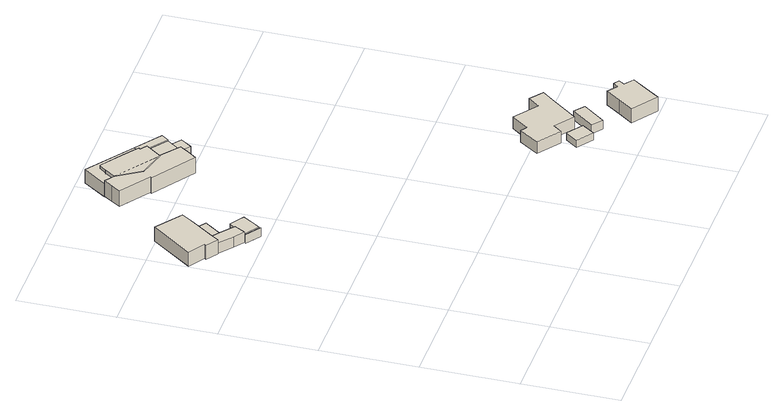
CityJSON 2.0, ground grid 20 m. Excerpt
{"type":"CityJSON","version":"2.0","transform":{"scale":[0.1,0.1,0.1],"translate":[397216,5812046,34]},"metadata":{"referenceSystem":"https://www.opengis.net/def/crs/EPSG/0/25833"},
"CityObjects":{
"building1":{"type":"Building","attributes":{"Gemeindeschluessel":"11000009","BezugspunktDach":"2200","function":"31001_1010","measuredHeight":4.09,"storeysAboveGround":1},"address":[{"country":"Germany","locality":"Berlin","thoroughfareNumber":"121","thoroughfareName":"Königsheideweg"}],"geometry":[{"type":"Solid","lod":"1","boundaries":[[[[0,1,2,3,4,5,6,7]],[[8,9,10,11,12,13,14,15]],[[8,15,7,6]],[[9,8,6,5]],[[10,9,5,4]],[[11,10,4,3]],[[12,11,3,2]],[[13,12,2,1]],[[14,13,1,0]],[[15,14,0,7]]]]}]},
"building2":{"type":"Building","attributes":{"Gemeindeschluessel":"11000009","BezugspunktDach":"2200","function":"31001_2723","measuredHeight":2.79,"storeysAboveGround":1},"address":[{"country":"Germany","locality":"Berlin","thoroughfareNumber":"121 (1)","thoroughfareName":"Königsheideweg"}],"geometry":[{"type":"Solid","lod":"1","boundaries":[[[[16,17,18,19,20,21]],[[22,23,24,25,26,27]],[[22,27,21,20]],[[23,22,20,19]],[[24,23,19,18]],[[25,24,18,17]],[[26,25,17,16]],[[27,26,16,21]]]]}]},
"building3":{"type":"Building","attributes":{"Gemeindeschluessel":"11000009","BezugspunktDach":"2200","function":"51009_1610","measuredHeight":1.88,"storeysAboveGround":0},"address":[{"country":"Germany","locality":"Berlin"}],"geometry":[{"type":"Solid","lod":"1","boundaries":[[[[28,29,30,31]],[[32,33,34,35]],[[32,35,31,30]],[[33,32,30,29]],[[34,33,29,28]],[[35,34,28,31]]]]}]},
"building4":{"type":"Building","attributes":{"Gemeindeschluessel":"11000009","BezugspunktDach":"2200","function":"51009_1610","measuredHeight":2.03,"storeysAboveGround":0},"address":[{"country":"Germany","locality":"Berlin"}],"geometry":[{"type":"Solid","lod":"1","boundaries":[[[[36,37,38,39]],[[40,41,23,22]],[[40,22,39,38]],[[41,40,38,37]],[[23,41,37,36]],[[22,23,36,39]]]]}]},
"building5":{"type":"Building","attributes":{"Gemeindeschluessel":"11000009","BezugspunktDach":"2200","function":"31001_2723","measuredHeight":2.39,"storeysAboveGround":1},"address":[{"country":"Germany","locality":"Berlin","thoroughfareNumber":"121 (2)","thoroughfareName":"Königsheideweg"}],"geometry":[{"type":"Solid","lod":"1","boundaries":[[[[42,43,44,45,46,47,48,49]],[[50,51,52,53,54,55,33,32]],[[50,32,49,48]],[[51,50,48,47]],[[52,51,47,46]],[[53,52,46,45]],[[54,53,45,44]],[[55,54,44,43]],[[33,55,43,42]],[[32,33,42,49]]]]}]},
"building6":{"type":"Building","attributes":{"Gemeindeschluessel":"11000009","function":"31001_1010"},"address":[{"country":"Germany","locality":"Berlin","thoroughfareNumber":"124","thoroughfareName":"Königsheideweg"}],"children":["building6-1","building6-2"]},
"building6-1":{"type":"BuildingPart","attributes":{"BezugspunktDach":"2200","measuredHeight":3.93,"storeysAboveGround":1},"parents":["building6"],"geometry":[{"type":"Solid","lod":"1","boundaries":[[[[56,57,58,59,60,61,62,63,64,65,66,67]],[[68,69,70,71,72,73,74,75,76,77,78,79]],[[68,79,67,66]],[[69,68,66,65]],[[70,69,65,64]],[[71,70,64,63]],[[73,72,62,61]],[[74,73,61,60]],[[75,74,60,59]],[[76,75,59,58]],[[77,76,58,57]],[[78,77,57,56]],[[79,78,56,67]],[[62,72,71,63]]]]}]},
"building6-2":{"type":"BuildingPart","attributes":{"BezugspunktDach":"2200","measuredHeight":3.93,"storeysAboveGround":1},"parents":["building6"],"geometry":[{"type":"MultiSurface","lod":"1","boundaries":[[[80,81,82,83,84,85,86,87,88,89,90,91]],[[92,93,94,95,96,97,98,99,72,71,100,70]],[[92,70,91,90]],[[93,92,90,89]],[[94,93,89,88]],[[95,94,88,87]],[[96,95,87,86]],[[97,96,86,85]],[[98,97,85,84]],[[99,98,84,83]],[[72,99,83,82]],[[71,63,62,82,81]],[[100,71,81,80]],[[70,100,80,91]],[[62,63,71,72]]]}]},
"building7":{"type":"Building","attributes":{"Gemeindeschluessel":"11000009","BezugspunktDach":"2200","function":"51009_1610","measuredHeight":3.14,"storeysAboveGround":0},"address":[{"country":"Germany","locality":"Berlin"}],"geometry":[{"type":"Solid","lod":"1","boundaries":[[[[101,102,103,104,105,106,107,108,109]],[[110,111,112,113,114,115,116,117,118]],[[110,118,109,108]],[[111,110,108,107]],[[112,111,107,106]],[[113,112,106,105]],[[114,113,105,104]],[[115,114,104,103]],[[116,115,103,102]],[[117,116,102,101]],[[118,117,101,109]]]]}]},
"building8":{"type":"Building","attributes":{"Gemeindeschluessel":"11000009","BezugspunktDach":"2200","function":"31001_2463","measuredHeight":2.71,"storeysAboveGround":1},"address":[{"country":"Germany","locality":"Berlin","thoroughfareNumber":"124 (1)","thoroughfareName":"Königsheideweg"}],"geometry":[{"type":"Solid","lod":"1","boundaries":[[[[119,120,121,122,123]],[[124,125,126,127,128]],[[124,128,123,122]],[[125,124,122,121]],[[126,125,121,120]],[[127,126,120,119]],[[128,127,119,123]]]]}]},
"building9":{"type":"Building","attributes":{"Gemeindeschluessel":"11000009","BezugspunktDach":"2200","function":"51009_1610","measuredHeight":2.64,"storeysAboveGround":0},"address":[{"country":"Germany","locality":"Berlin"}],"geometry":[{"type":"Solid","lod":"1","boundaries":[[[[129,130,120,119,131]],[[132,133,134,135,136]],[[132,136,131,119]],[[133,132,119,120]],[[134,133,120,130]],[[135,134,130,129]],[[136,135,129,131]]]]}]},
"building10":{"type":"Building","attributes":{"Gemeindeschluessel":"11000009","BezugspunktDach":"2200","function":"31001_2723","measuredHeight":3,"storeysAboveGround":1},"address":[{"country":"Germany","locality":"Berlin","thoroughfareNumber":"124 (2)","thoroughfareName":"Königsheideweg"}],"geometry":[{"type":"Solid","lod":"1","boundaries":[[[[137,138,139,107,106,140]],[[97,141,142,143,99,98]],[[97,98,140,106]],[[141,97,106,107]],[[142,141,107,139]],[[143,142,139,138]],[[99,143,138,137]],[[98,99,137,140]]]]}]},
"building11":{"type":"Building","attributes":{"Gemeindeschluessel":"11000009","BezugspunktDach":"2200","function":"31001_2000","measuredHeight":1.74,"storeysAboveGround":1},"address":[{"country":"Germany","locality":"Berlin","thoroughfareNumber":"154 (2)","thoroughfareName":"Königsheideweg"}],"geometry":[{"type":"Solid","lod":"1","boundaries":[[[[144,145,146,147]],[[148,149,150,151]],[[148,151,147,146]],[[149,148,146,145]],[[150,149,145,144]],[[151,150,144,147]]]]}]},
"building12":{"type":"Building","attributes":{"Gemeindeschluessel":"11000009","BezugspunktDach":"2200","function":"31001_1010","measuredHeight":4.45,"storeysAboveGround":1},"address":[{"country":"Germany","locality":"Berlin","thoroughfareNumber":"154","thoroughfareName":"Königsheideweg"}],"geometry":[{"type":"Solid","lod":"1","boundaries":[[[[152,153,154,155,156,157,158,159,160,161,162]],[[163,164,165,166,167,168,169,170,171,172,173]],[[163,173,162,161]],[[164,163,161,160]],[[165,164,160,159]],[[166,165,159,158]],[[167,166,158,157]],[[168,167,157,156]],[[169,168,156,155]],[[170,169,155,154]],[[171,170,154,153]],[[172,171,153,152]],[[173,172,152,162]]]]}]},
"building13":{"type":"Building","attributes":{"Gemeindeschluessel":"11000009","BezugspunktDach":"2200","function":"31001_2000","measuredHeight":2.02,"storeysAboveGround":1},"address":[{"country":"Germany","locality":"Berlin","thoroughfareNumber":"154 (1)","thoroughfareName":"Königsheideweg"}],"geometry":[{"type":"Solid","lod":"1","boundaries":[[[[174,175,176,177]],[[178,179,180,181]],[[178,181,177,176]],[[179,178,176,175]],[[180,179,175,174]],[[181,180,174,177]]]]}]},
"building14":{"type":"Building","attributes":{"Gemeindeschluessel":"11000009","BezugspunktDach":"2200","function":"31001_1010","measuredHeight":3.73,"storeysAboveGround":1},"address":[{"country":"Germany","locality":"Berlin","thoroughfareNumber":"150 (14)","thoroughfareName":"Königsheideweg"}],"geometry":[{"type":"Solid","lod":"1","boundaries":[[[[182,183,184,185,186,187,188,189,190,191]],[[192,193,194,195,196,197,198,199,200,201]],[[192,201,191,190]],[[193,192,190,189]],[[194,193,189,188]],[[195,194,188,187]],[[196,195,187,186]],[[197,196,186,185]],[[198,197,185,184]],[[199,198,184,183]],[[200,199,183,182]],[[201,200,182,191]]]]}]}
},
"vertices":[
[37,695,33],[34,692,33],[59,675,33],[73,696,33],[100,733,33],[121,763,33],[66,803,33],[3,717,33],[66,803,1],[121,763,1],[100,733,1],[73,696,1],[59,675,1],[34,692,1],[37,695,1],[3,717,1],
[87,652,26],[108,637,26],[121,659,26],[95,680,26],[73,696,26],[59,675,26],[73,696,2],[95,680,2],[121,659,2],[108,637,2],[87,652,2],[59,675,2],
[135,612,22],[135,616,22],[107,635,22],[104,634,22],[107,635,3],[135,616,3],[135,612,3],[104,634,3],
[95,680,22],[122,717,22],[100,733,22],[73,696,22],[100,733,2],[122,717,2],
[135,616,24],[147,634,24],[159,653,24],[130,672,24],[121,659,24],[118,653,24],[108,637,24],[107,635,24],[108,637,3],[118,653,3],[121,659,3],[130,672,3],[159,653,3],[147,634,3],
[220,856,37],[218,853,37],[307,792,37],[322,812,37],[333,828,37],[334,829,37],[294,860,37],[293,858,37],[203,923,37],[184,936,37],[171,918,37],[159,899,37],[171,918,1],[184,936,1],[203,923,1],[293,858,1],[294,860,1],[334,829,1],[333,828,1],[322,812,1],[307,792,1],[218,853,1],[220,856,1],[159,899,1],
[235,873,38],[293,858,38],[294,860,38],[317,891,38],[303,901,38],[306,904,38],[297,911,38],[275,927,38],[230,959,38],[218,944,38],[217,944,38],[203,923,38],[217,944,1],[218,944,1],[230,959,1],[275,927,1],[297,911,1],[306,904,1],[303,901,1],[317,891,1],[235,873,1],
[203,923,31],[217,944,31],[218,944,31],[230,959,31],[297,911,31],[306,904,31],[314,916,31],[218,985,31],[184,936,31],[218,985,0],[314,916,0],[306,904,0],[297,911,0],[230,959,0],[218,944,0],[217,944,0],[203,923,0],[184,936,0],
[334,829,29],[350,851,29],[358,861,29],[317,891,29],[294,860,29],[317,891,2],[358,861,2],[350,851,2],[334,829,2],[294,860,2],
[351,814,29],[368,837,29],[333,828,29],[334,829,3],[350,851,3],[368,837,3],[351,814,3],[333,828,3],
[317,891,31],[358,861,31],[369,876,31],[303,901,31],[314,916,1],[369,876,1],[358,861,1],
[621,95,21],[639,121,21],[607,144,21],[588,119,21],[607,144,4],[639,121,4],[621,95,4],[588,119,4],
[599,153,28],[612,170,28],[652,141,28],[697,199,28],[715,221,28],[687,242,28],[669,218,28],[620,254,28],[593,218,28],[580,227,28],[552,187,28],[580,227,1],[593,218,1],[620,254,1],[669,218,1],[687,242,1],[715,221,1],[697,199,1],[652,141,1],[612,170,1],[599,153,1],[552,187,1],
[663,88,23],[699,134,23],[678,151,23],[642,105,23],[678,151,3],[699,134,3],[663,88,3],[642,105,3],
[754,6,33],[775,36,33],[797,66,33],[778,80,33],[786,92,33],[774,100,33],[766,89,33],[746,104,33],[724,73,33],[701,43,33],[724,73,1],[746,104,1],[766,89,1],[774,100,1],[786,92,1],[778,80,1],[797,66,1],[775,36,1],[754,6,1],[701,43,1]
]}
